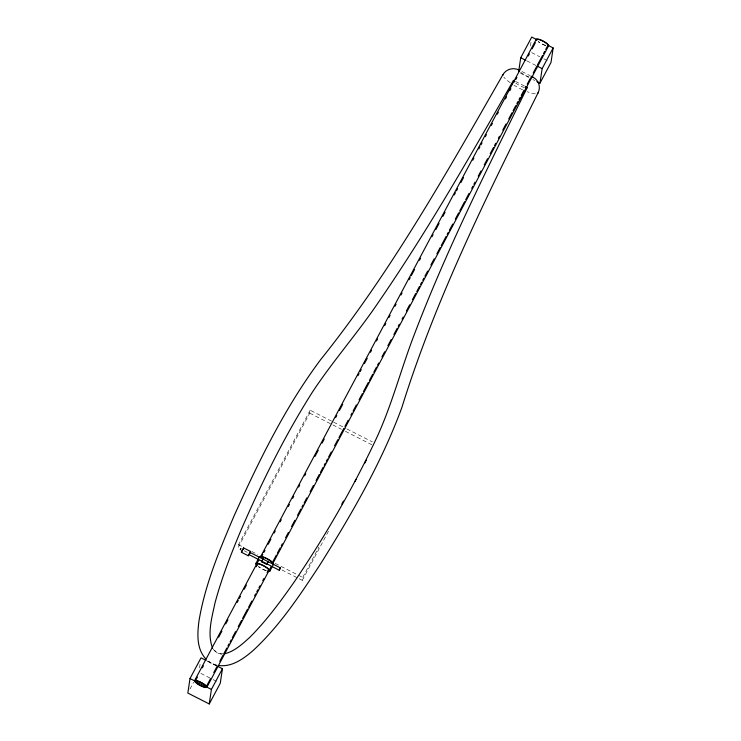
<?xml version="1.0" encoding="UTF-8"?>
<svg xmlns="http://www.w3.org/2000/svg" width="741" height="741" viewBox="0 0 741 741"><rect width="100%" height="100%" fill="white"/><g stroke="black" fill="none" stroke-linecap="round" stroke-linejoin="round"><path stroke-width="0.56" stroke-dasharray="3.71 2.78" d="M199.533 667.9L200.366 662.315M310.183 410.245L238.519 544.755L238.083 547.655L309.747 413.154L310.183 410.245L332.607 421.657M299.253 578.777L302.309 580.333L302.745 577.434L319.028 546.858M530.417 45.979L531.093 41.515M189.937 689.121L193.614 682.22M302.309 580.333L329.449 529.389M221.726 654.275L216.854 652.997L212.963 649.116M223.717 653.988L217.243 652.951L212.658 648.366M216.918 665.816L212.009 663.992L207.285 660.916M216.965 665.186L212.056 663.464M531.63 52.602L539.781 56.751M543.857 58.826L548.951 61.42M526.851 60.855L536.021 65.523M521.951 71.544L529.871 75.573M520.599 73.294L528.759 77.444M532.835 79.519L534.872 80.556M515.44 81.408L524.35 85.937M333.626 422.175L345.852 428.4M346.871 428.919L372.362 441.886M309.747 413.154L341.342 429.234M345.426 431.308L373.964 445.832M238.519 544.755L241.575 546.312M251.773 551.499L257.887 554.611M275.217 563.429L302.745 577.434M244.206 550.767L247.262 552.323M281.923 569.959L298.234 578.258M207.147 660.963L216.316 665.631M200.904 673.402L212.111 679.108M213.13 679.627L218.225 682.22M211.417 663.13L207.156 660.194M545.7 45.646A6.984 1.612 28 0 1 538.29 41.765M545.645 45.377A6.15 1.417 28 0 1 538.244 41.422M265.704 570.626A7.966 1.834 28 0 1 258.535 566.8M266.51 570.598A6.984 1.612 28 0 1 258.405 566.365M535.373 93.811A19.831 4.566 28 0 1 527.166 91.727M522.618 89.809A19.831 4.566 28 0 1 513.976 85.187M510.29 82.76A19.831 4.566 28 0 1 503.871 77.092M529 76.897A7.79 1.797 28 0 1 520.58 72.201M524.535 87.605A7.799 1.797 28 0 1 515.81 83.159"/><path stroke-width="1.11" d="M267.195 563.577L266.658 564.392L261.564 561.808L262.231 560.261M266.63 564.373L267.186 563.503M248.318 555.769L241.371 552.23L243.548 547.914L250.523 551.443L248.309 555.75L249.096 554.62L279.209 570.237L280.404 567.921L250.013 552.434L248.819 554.722M262.953 559.177L263.185 558.594L262.851 559.446M206.128 660.444L201.033 657.851L190.002 678.543L187.834 693.057L209.24 703.95L220.272 683.258L222.439 668.743L217.345 666.15M209.24 703.95L211.417 689.436L222.439 668.743M518.728 71.136L520.728 57.742L531.76 37.05L536.855 39.643M536.91 81.593L539.967 83.149L542.143 68.635L553.166 47.943L548.062 45.349M553.166 47.943L550.998 62.457L539.967 83.149M250.532 551.48L249.874 553.119M280.404 567.939L279.246 570.209M250.004 552.545L249.8 553.055M240.343 549.655L240.89 548.59L240.38 549.674M242.214 550.609L242.678 549.6M262.11 560.511L261.944 561.196M267.899 562.095L268.029 561.622L267.649 562.206M242.678 549.766L242.242 550.582M267.983 562.03L268.261 561.178L267.52 562.438M243.002 549.433L243.585 547.923M267.14 563.095L267.733 562.067M525.341 86.438L527.314 87.447C486.448 170.198 444.989 252.959 412.441 339.443C399.853 373.177 390.766 408.245 375.252 440.849C352.123 489.681 324.91 536.567 294.649 581.315C281.015 600.868 266.834 620.18 250.013 637.13C242.288 644.142 234.249 651.747 223.717 653.988M530.862 76.073L532.835 77.083A12.06 11.699 8.5 0 1 538.151 92.634C487.319 195.115 435.875 298.086 401.826 407.624C381.282 463.505 351.058 515.245 319.51 565.531C299.744 595.486 279.672 625.923 253.181 650.45C243.669 658.684 231.961 667.317 218.632 665.492M262.314 560.094L262.898 558.964M255.812 563.642L259.489 556.732M194.531 680.747L258.831 560.039M536.28 39.254L260.378 557.149A6.984 1.612 28 0 1 266.862 558.77A6.984 1.612 28 0 1 272.753 563.53M195.263 681.136L197.439 677.052M202.339 667.854L203.423 665.807M218.66 637.214L221.929 631.082M225.736 623.931L227.913 619.847M237.166 602.479L238.25 600.432M239.343 598.395L240.427 596.348M244.234 589.197L246.41 585.112M256.21 566.726L257.84 563.66M261.656 556.51L262.74 554.472M263.833 552.425L264.917 550.387M268.186 544.255L270.9 539.142M274.17 533.02L275.254 530.973M280.154 521.784L281.247 519.737M288.314 506.455L289.407 504.417M292.667 498.285L293.76 496.248M298.66 487.05L299.744 485.012M304.644 475.815L305.727 473.768M314.981 456.41L318.25 450.278M322.057 443.127L324.234 439.043M335.664 417.591L336.747 415.544M339.471 410.44L342.74 404.308M357.977 375.706L359.061 373.668M360.154 371.621L361.238 369.583M364.507 363.451L367.221 358.348M370.491 352.216L371.574 350.169M376.474 340.98L377.567 338.933M384.635 325.66L385.728 323.613M388.988 317.481L390.081 315.444M394.981 306.246L396.065 304.208M400.964 295.011L402.057 292.964M409.125 279.69L410.218 277.643M411.301 275.606L414.571 269.474M419.471 260.276L420.555 258.238M431.984 236.787L433.068 234.74M435.791 229.636L439.061 223.504M442.868 216.353L445.045 212.269M454.298 194.902L455.382 192.864M456.475 190.817L457.558 188.779M460.828 182.647L463.542 177.544M472.795 160.176L473.888 158.129M478.788 148.941L479.872 146.894M480.965 144.856L482.048 142.809M485.318 136.677L486.402 134.64M491.302 125.442L492.385 123.404M497.285 114.207L498.378 112.169M505.445 98.886L506.538 96.839M509.799 90.717L510.892 88.67M515.792 79.482L516.875 77.434M528.305 55.983L529.389 53.936M532.112 48.832L535.382 42.7M206.155 686.851L210.509 678.673M213.779 672.55L217.039 666.418M219.762 661.315L223.022 655.183M224.115 653.136L226.839 648.032M227.922 645.985L229.015 643.948M230.099 641.901L231.192 639.863M232.276 637.816L235.545 631.684M238.269 626.58L241.529 620.449M242.622 618.411L247.513 609.213M248.605 607.175L251.866 601.044M254.589 595.931L255.682 593.893M256.766 591.846L257.859 589.808M258.942 587.761L260.035 585.723M262.749 580.611L263.842 578.573M267.103 572.441L268.742 569.375M273.096 561.206L276.356 555.074M277.449 553.036L280.163 547.923M281.256 545.885L282.34 543.838M285.609 537.707L288.332 532.603M291.593 526.471L294.862 520.349M297.576 515.236L300.846 509.104M301.939 507.066L303.023 505.019M304.116 502.982L306.83 497.869M310.099 491.746L313.36 485.614M316.083 480.511L319.352 474.379M320.436 472.332L323.159 467.228M324.243 465.181L325.336 463.144M326.42 461.097L327.513 459.059M328.596 457.012L331.32 451.908M334.589 445.776L337.85 439.645M338.943 437.607L343.833 428.409M344.926 426.371L348.187 420.24M350.91 415.136L352.003 413.089M353.087 411.042L356.356 404.919M359.07 399.807L362.34 393.684M363.423 391.637L368.323 382.449M369.416 380.402L372.677 374.27M373.77 372.232L376.493 367.119M377.577 365.081L378.67 363.034M381.93 356.903L384.653 351.799M387.913 345.667L391.183 339.545M393.906 334.432L397.167 328.309M398.26 326.262L399.343 324.215M402.067 319.112L403.15 317.065M406.42 310.942L409.68 304.81M412.404 299.707L415.673 293.575M416.757 291.528L419.48 286.424M420.564 284.377L421.657 282.34M422.74 280.293L423.833 278.255M424.917 276.208L427.64 271.104M430.91 264.972L434.17 258.841M436.894 253.737L440.154 247.605M441.247 245.567L446.147 236.37M447.231 234.332L448.324 232.285M449.407 230.238L452.677 224.115M455.4 219.003L458.66 212.88M459.753 210.833L464.644 201.645M465.737 199.598L468.997 193.466M471.721 188.362L472.814 186.315M473.897 184.277L474.99 182.23M478.251 176.108L480.974 170.995M484.234 164.863L487.504 158.741M490.227 153.628L493.487 147.505M494.58 145.458L495.664 143.411M498.387 138.308L499.471 136.27M502.741 130.138L506.001 124.006M508.724 118.903L511.994 112.771M513.078 110.724L515.801 105.62M516.885 103.573L517.978 101.536M519.071 99.489L520.154 97.451M521.247 95.404L523.961 90.3M527.231 84.168L530.491 78.037M533.214 72.933L536.484 66.801M537.568 64.763L542.468 55.566M543.551 53.528L544.644 51.481M545.728 49.443L547.905 45.349M206.887 687.231L271.15 566.606M272.734 563.632L548.646 45.738M269.854 571.126L273.596 564.096M341.823 504.065L343.454 501.009M354.967 481.493L356.05 479.455M364.739 463.153L366.369 460.096M262.573 559.622L262.898 559.094M241.927 551.471L241.455 552.184M261.962 561.27L261.592 561.798M520.728 57.742L525.832 60.336M537.04 66.042L542.143 68.635M190.002 678.543L211.417 689.436M205.942 659.027C196.365 648.931 197.31 633.768 198.977 620.977C205.044 584.39 219.642 549.905 234.054 515.949C258.572 461.634 284.877 407.485 320.686 359.589C391.378 271.41 446.879 172.477 502.898 74.702A12.06 11.699 8.5 0 1 518.987 70.034A7.79 1.797 28 0 0 519.284 70.867M212.658 648.366C206.961 633.657 211.926 617.633 215.01 602.896C221.689 578.1 230.96 554.12 240.881 530.463C261.545 482.9 284.498 436.143 312.285 392.304C333.024 360.821 358.153 332.524 379.179 301.226C427.965 230.155 470.757 155.212 513.467 80.398A7.799 1.797 28 0 0 514.439 82.001M536.753 40.375A6.984 1.612 28 0 1 542.597 40.755A6.984 1.612 28 0 1 548.053 46.062M537.012 39.643A6.15 1.417 28 0 1 542.773 41.061A6.15 1.417 28 0 1 547.932 45.247M256.849 565.42A7.966 1.834 28 0 1 258.711 563.586A7.966 1.834 28 0 1 268.288 568.69A7.966 1.834 28 0 1 267.788 571.255M256.775 564.651A6.984 1.612 28 0 1 263.62 565.902A6.984 1.612 28 0 1 268.474 570.885M259.72 557.575A7.966 1.834 28 0 1 266.908 558.538A7.966 1.834 28 0 1 273.142 564.438M532.825 77.083A7.79 1.797 28 0 1 531.223 77.49M527.314 87.447A7.799 1.797 28 0 1 525.591 87.846M538.123 92.625A19.831 4.566 28 0 1 537.605 93.412M525.304 90.986A19.831 4.566 28 0 1 524.684 90.726M511.994 83.918A19.831 4.566 28 0 1 511.605 83.668M502.917 75.23A19.831 4.566 28 0 1 502.898 74.702M196.763 683.424A6.984 1.612 28 0 0 206.832 687.333A6.984 1.612 28 0 0 198.532 681.211A6.984 1.612 28 0 0 196.763 683.424M197.236 683.489A6.15 1.417 28 0 0 206.109 686.935A6.15 1.417 28 0 0 198.792 681.544A6.15 1.417 28 0 0 197.236 683.489"/></g></svg>
